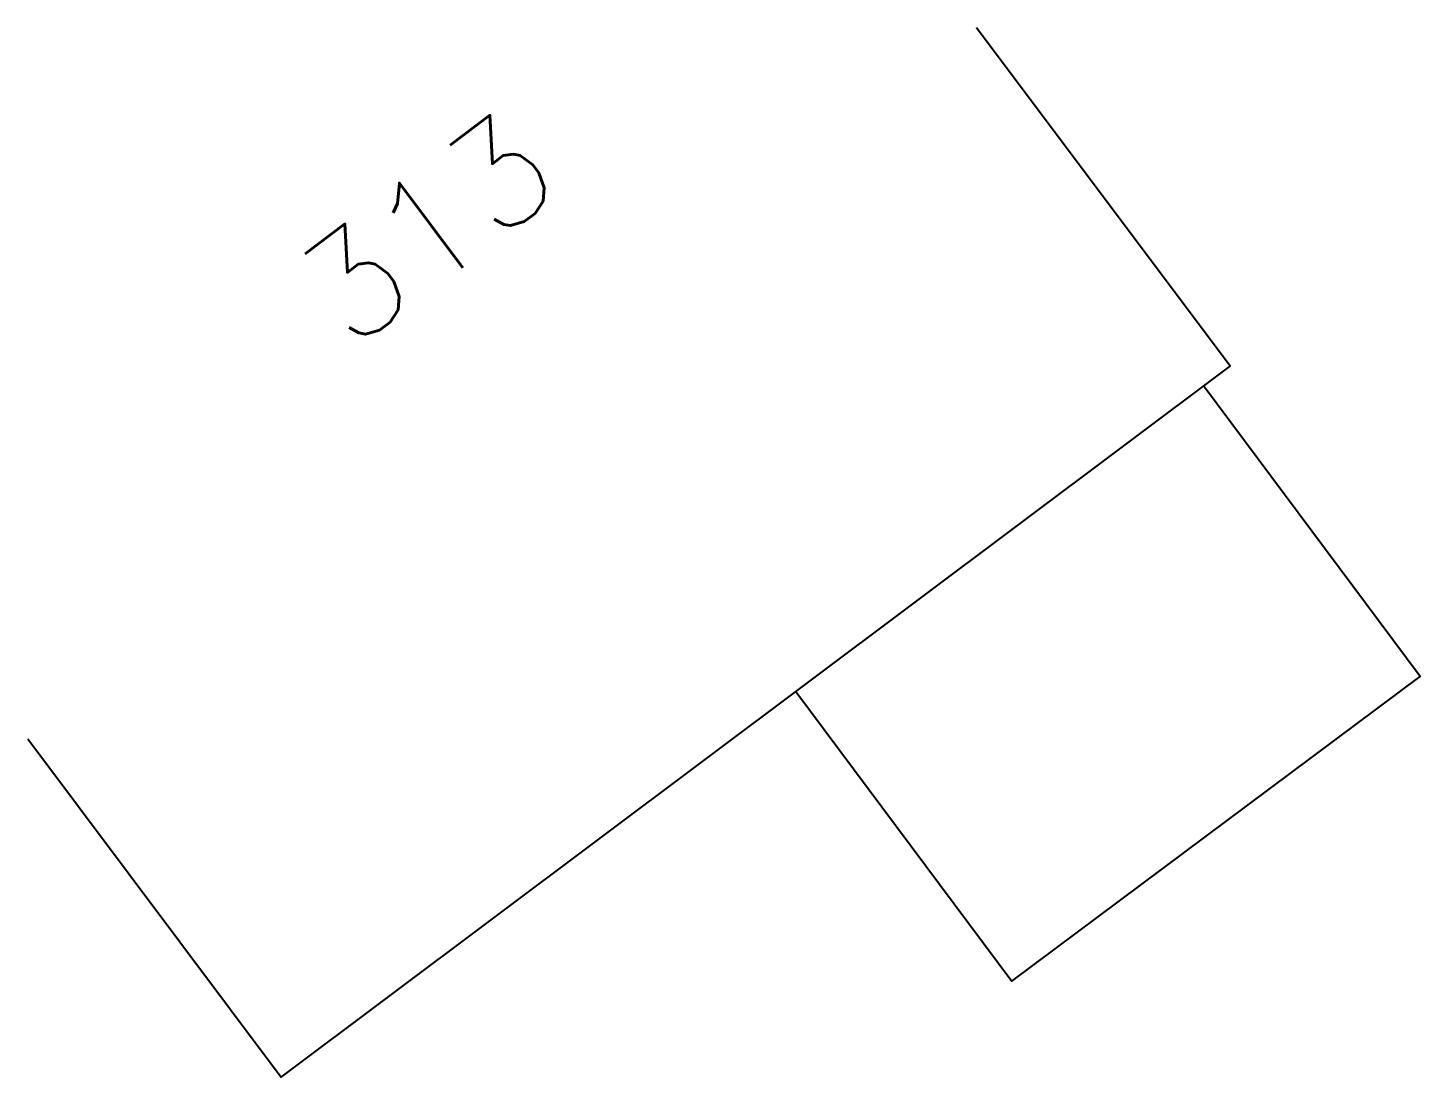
# Model space of a CAD drawing. Header units: millimetres. Extents: x 133016 to 134000, y 142000 to 143000.
# Drawn here: x 133334.72 to 133351.19, y 142308.61 to 142321.02 of the extents above; entities that cross this region are included whole.
import ezdxf
from ezdxf.enums import TextEntityAlignment as Align

# ---------------------------------------------------------------- set-up
doc = ezdxf.new("R2010")
doc.units = ezdxf.units.MM
doc.layers.add('W0100', color=7, linetype='CONTINUOUS')
doc.layers.add('W0991', color=7, linetype='CONTINUOUS')
doc.styles.get("Standard").update_dxf_attribs({"font": 'romans.shx', "width": 0.85})

msp = doc.modelspace()

# ---------------------------------------------------------------- linework, layer by layer
at = {"layer": 'W0100'}
for points in [[(133334.716, 142312.606), (133337.714, 142308.605), (133348.939, 142317.015), (133345.941, 142321.016), (133345.941, 142321.016), (133345.941, 142321.016), (133345.941, 142321.016), (133345.941, 142321.016), (133345.941, 142321.016), (133345.941, 142321.016), (133345.941, 142321.016), (133345.941, 142321.016), (133345.941, 142321.016), (133345.941, 142321.016), (133345.941, 142321.016), (133345.941, 142321.016), (133345.941, 142321.016), (133345.941, 142321.016), (133345.941, 142321.016), (133345.941, 142321.016), (133345.941, 142321.016), (133345.941, 142321.016), (133345.941, 142321.016), (133345.941, 142321.016), (133345.941, 142321.016), (133345.941, 142321.016), (133345.941, 142321.016), (133345.941, 142321.016), (133345.941, 142321.016), (133345.941, 142321.016), (133345.941, 142321.016), (133345.941, 142321.016), (133345.941, 142321.016), (133345.941, 142321.016), (133345.941, 142321.016), (133345.941, 142321.016), (133345.941, 142321.016), (133345.941, 142321.016), (133345.941, 142321.016), (133345.941, 142321.016), (133345.941, 142321.016), (133345.941, 142321.016), (133345.941, 142321.016), (133345.941, 142321.016), (133345.941, 142321.016), (133345.941, 142321.016), (133345.941, 142321.016), (133345.941, 142321.016), (133345.941, 142321.016), (133345.941, 142321.016), (133345.941, 142321.016), (133345.941, 142321.016), (133345.941, 142321.016), (133345.941, 142321.016), (133345.941, 142321.016), (133345.941, 142321.016), (133345.941, 142321.016), (133345.941, 142321.016), (133345.941, 142321.016), (133345.941, 142321.016), (133345.941, 142321.016), (133345.941, 142321.016), (133345.941, 142321.016), (133345.941, 142321.016), (133345.941, 142321.016), (133345.941, 142321.016), (133345.941, 142321.016), (133345.941, 142321.016), (133345.941, 142321.016), (133345.941, 142321.016), (133345.941, 142321.016), (133345.941, 142321.016), (133345.941, 142321.016), (133345.941, 142321.016), (133345.941, 142321.016), (133345.941, 142321.016), (133345.941, 142321.016), (133345.941, 142321.016), (133345.941, 142321.016), (133345.941, 142321.016), (133345.941, 142321.016), (133345.941, 142321.016), (133345.941, 142321.016), (133345.941, 142321.016), (133345.941, 142321.016), (133345.941, 142321.016), (133345.941, 142321.016), (133345.941, 142321.016), (133345.941, 142321.016), (133345.941, 142321.016), (133345.941, 142321.016), (133345.941, 142321.016), (133345.941, 142321.016), (133345.941, 142321.016), (133345.941, 142321.016), (133345.941, 142321.016), (133345.941, 142321.016), (133345.941, 142321.016), (133345.941, 142321.016), (133345.941, 142321.016), (133345.941, 142321.016), (133345.941, 142321.016), (133345.941, 142321.016), (133345.941, 142321.016), (133345.941, 142321.016), (133345.941, 142321.016), (133345.941, 142321.016), (133345.941, 142321.016), (133345.941, 142321.016), (133345.941, 142321.016), (133345.941, 142321.016), (133345.941, 142321.016), (133345.941, 142321.016), (133345.941, 142321.016), (133345.941, 142321.016), (133345.941, 142321.016), (133345.941, 142321.016), (133345.941, 142321.016), (133345.941, 142321.016), (133345.941, 142321.016)], [(133343.803, 142313.167), (133346.359, 142309.742), (133351.188, 142313.344), (133348.625, 142316.78)]]:
    msp.add_lwpolyline(points, dxfattribs=at)

# ---------------------------------------------------------------- texts
at = {"layer": 'W0991'}
msp.add_text('313', height=1.25, rotation=36.8413, dxfattribs=at).set_placement((133339.443, 142318.647), align=Align.MIDDLE)

doc.saveas('drawing.dxf')
